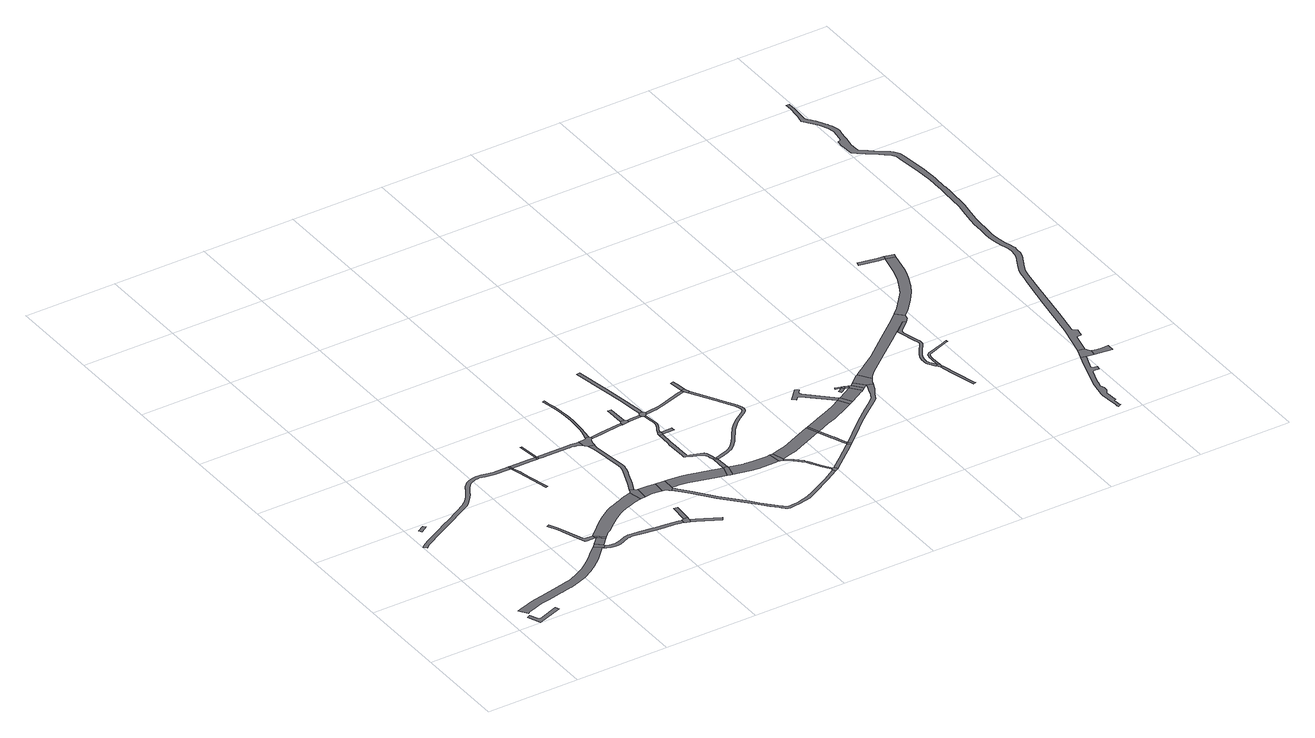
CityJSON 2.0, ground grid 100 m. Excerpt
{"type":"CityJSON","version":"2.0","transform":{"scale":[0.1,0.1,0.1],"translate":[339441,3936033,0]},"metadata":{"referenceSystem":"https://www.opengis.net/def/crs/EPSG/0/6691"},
"CityObjects":{
"road1":{"type":"Road","attributes":{"RoadStructureAttribute.sectionType":"1"},"geometry":[{"type":"MultiSurface","lod":"1","boundaries":[[[0,1,2,3,4,5,6]]]}]},
"road2":{"type":"Road","geometry":[{"type":"MultiSurface","lod":"1","boundaries":[[[7,8,9,10]]]}]},
"road3":{"type":"Road","attributes":{"function":"3","RoadStructureAttribute.sectionType":"1"},"geometry":[{"type":"MultiSurface","lod":"1","boundaries":[[[11,12,13,14,15,16,17,18,19,20,21,22,23,24,25,26,27,28,29,30,31,32,33,34,35,36,37,38,39,40,41,42,43,44,45,46,47,48,49,50]]]}]},
"road4":{"type":"Road","attributes":{"RoadStructureAttribute.sectionType":"1"},"geometry":[{"type":"MultiSurface","lod":"1","boundaries":[[[51,52,53,54,55,56,57,58,59,60,61,62,63,64,65,66,67,68,69,70,71,72,73,74,75,76,77,78,79,80,81,82,83,84,85,86,87,88,89,90,91,92,93,94,95,96,97]]]}]},
"road5":{"type":"Road","geometry":[{"type":"MultiSurface","lod":"1","boundaries":[[[98,99,100,101,102,32,31,103]]]}]},
"road6":{"type":"Road","attributes":{"RoadStructureAttribute.sectionType":"1"},"geometry":[{"type":"MultiSurface","lod":"1","boundaries":[[[104,105,106,107,108,109,110,111,112,113,114,115,116,117,118]]]}]},
"road7":{"type":"Road","attributes":{"function":"3","RoadStructureAttribute.sectionType":"7"},"geometry":[{"type":"MultiSurface","lod":"1","boundaries":[[[119,101,100,120]]]}]},
"road8":{"type":"Road","geometry":[{"type":"MultiSurface","lod":"1","boundaries":[[[121,118,117,119,120]]]}]},
"road9":{"type":"Road","attributes":{"RoadStructureAttribute.sectionType":"1"},"geometry":[{"type":"MultiSurface","lod":"1","boundaries":[[[122,123,124,125,126,127,128,129,130,131,132,133,134,135,136,137,138,139,140,141,142,143,144,145,146,147,148,149,150,151,152,153,154,155,156,157,98,103]]]}]},
"road10":{"type":"Road","attributes":{"RoadStructureAttribute.sectionType":"1"},"geometry":[{"type":"MultiSurface","lod":"1","boundaries":[[[158,159,160,161,162,163,164,165]]]}]},
"road11":{"type":"Road","geometry":[{"type":"MultiSurface","lod":"1","boundaries":[[[166,51,97,158,165,167]]]}]},
"road12":{"type":"Road","attributes":{"RoadStructureAttribute.sectionType":"1"},"geometry":[{"type":"MultiSurface","lod":"1","boundaries":[[[121,168,169,170,171,172,173,174,175,176,177,178,179,180,181,182,183,184,185,186,187,188,189,190,191,118]]]}]},
"road13":{"type":"Road","attributes":{"RoadStructureAttribute.sectionType":"1"},"geometry":[{"type":"MultiSurface","lod":"1","boundaries":[[[192,193,167,165,194,195]]]}]},
"road14":{"type":"Road","geometry":[{"type":"MultiSurface","lod":"1","boundaries":[[[196,197,192,195]]]}]},
"road15":{"type":"Road","attributes":{"RoadStructureAttribute.sectionType":"1"},"geometry":[{"type":"MultiSurface","lod":"1","boundaries":[[[198,199,192,197]]]}]},
"road16":{"type":"Road","geometry":[{"type":"MultiSurface","lod":"1","boundaries":[[[200,201,202,203,204,140,139,205,206]]]}]},
"road17":{"type":"Road","geometry":[{"type":"MultiSurface","lod":"1","boundaries":[[[207,208,209,210,211,212,213,214,180,179]]]}]},
"road18":{"type":"Road","attributes":{"RoadStructureAttribute.sectionType":"1"},"geometry":[{"type":"MultiSurface","lod":"1","boundaries":[[[202,215,216,203]]]}]},
"road19":{"type":"Road","attributes":{"RoadStructureAttribute.sectionType":"1"},"geometry":[{"type":"MultiSurface","lod":"1","boundaries":[[[217,218,219,220,221,222,223,197,196,224,225,226,227,228,229,230,231,232]]]}]},
"road20":{"type":"Road","attributes":{"RoadStructureAttribute.sectionType":"1"},"geometry":[{"type":"MultiSurface","lod":"1","boundaries":[[[233,234,235,236,237,238,239,240,241,242,200,206]]]}]},
"road21":{"type":"Road","attributes":{"function":"3","RoadStructureAttribute.sectionType":"1"},"geometry":[{"type":"MultiSurface","lod":"1","boundaries":[[[243,244,245,208,207,246,247,248]]]}]},
"road22":{"type":"Road","attributes":{"RoadStructureAttribute.sectionType":"1"},"geometry":[{"type":"MultiSurface","lod":"1","boundaries":[[[249,250,251,252,253,254,255,256,257,258,212,211,259,260,261,262,263,264,265,266,267,268,269,270,271]]]}]},
"road23":{"type":"Road","geometry":[{"type":"MultiSurface","lod":"1","boundaries":[[[272,273,274,275,276,277,278,279,280,243,248]]]}]},
"road24":{"type":"Road","geometry":[{"type":"MultiSurface","lod":"1","boundaries":[[[281,271,270,282,283,284,285,286,287,288,289,290,291,292,293,294,295,296,217,232]]]}]},
"road25":{"type":"Road","attributes":{"RoadStructureAttribute.sectionType":"1"},"geometry":[{"type":"MultiSurface","lod":"1","boundaries":[[[291,297,298,299,300,301,302,303,304,305,306,307,308,309,310,311,292]]]}]},
"road26":{"type":"Road","attributes":{"function":"3","RoadStructureAttribute.sectionType":"1"},"geometry":[{"type":"MultiSurface","lod":"1","boundaries":[[[279,312,313,314,315,316,317,318,319,320,321,322,323,324,325,326,327,280]]]}]},
"road27":{"type":"Road","attributes":{"RoadStructureAttribute.sectionType":"1"},"geometry":[{"type":"MultiSurface","lod":"1","boundaries":[[[328,329,330,290,289,331,332,333]]]}]},
"road28":{"type":"Road","geometry":[{"type":"MultiSurface","lod":"1","boundaries":[[[318,334,335,336,337,338,319]]]}]},
"road29":{"type":"Road","attributes":{"RoadStructureAttribute.sectionType":"1"},"geometry":[{"type":"MultiSurface","lod":"1","boundaries":[[[339,340,341,342,343,344,345,346,347,348,349,350,351,352,353,354,355,356,357,358,359,360,361,362,363,364,365,366,367,368,369,370,371,372,373,374,375,376,377,378,379,276,275]]]}]},
"road30":{"type":"Road","geometry":[{"type":"MultiSurface","lod":"1","boundaries":[[[380,381,382,383,384,328,333]]]}]},
"road31":{"type":"Road","attributes":{"RoadStructureAttribute.sectionType":"1"},"geometry":[{"type":"MultiSurface","lod":"1","boundaries":[[[385,386,383,382]]]}]},
"road32":{"type":"Road","attributes":{"RoadStructureAttribute.sectionType":"1"},"geometry":[{"type":"MultiSurface","lod":"1","boundaries":[[[338,387,388,389,319]]]}]},
"road33":{"type":"Road","attributes":{"RoadStructureAttribute.sectionType":"1"},"geometry":[{"type":"MultiSurface","lod":"1","boundaries":[[[390,391,392,393,394,395,396,397,398,399,400,401,402,403,404,405,406,407,408,409,410,411,412,413,414,415,416]]]}]},
"road34":{"type":"Road","geometry":[{"type":"MultiSurface","lod":"1","boundaries":[[[400,417,418,419,420,421,422,423,424,401]]]}]},
"road35":{"type":"Road","geometry":[{"type":"MultiSurface","lod":"1","boundaries":[[[415,389,388,425,416]]]}]},
"road36":{"type":"Road","attributes":{"RoadStructureAttribute.sectionType":"1"},"geometry":[{"type":"MultiSurface","lod":"1","boundaries":[[[426,427,428,429,381,380]]]}]},
"road37":{"type":"Road","geometry":[{"type":"MultiSurface","lod":"1","boundaries":[[[417,430,431,432,418]]]}]},
"road38":{"type":"Road","attributes":{"RoadStructureAttribute.sectionType":"1"},"geometry":[{"type":"MultiSurface","lod":"1","boundaries":[[[419,433,434,435,436,437,438,439,440,441,442,443,444,445,446,447,448,449,450,420]]]}]},
"road39":{"type":"Road","geometry":[{"type":"MultiSurface","lod":"1","boundaries":[[[451,428,427,443,442,452,453,454]]]}]},
"road40":{"type":"Road","attributes":{"function":"3","RoadStructureAttribute.sectionType":"1"},"geometry":[{"type":"MultiSurface","lod":"1","boundaries":[[[455,456,457,458,459,460,336,335,461,462,463,464,465,466]]]}]},
"road41":{"type":"Road","attributes":{"RoadStructureAttribute.sectionType":"1"},"geometry":[{"type":"MultiSurface","lod":"1","boundaries":[[[467,468,469,470,471,472,473,474,475,476,451,454]]]}]},
"road42":{"type":"Road","geometry":[{"type":"MultiSurface","lod":"1","boundaries":[[[477,478,455,466,479,480,481]]]}]},
"road43":{"type":"Road","attributes":{"RoadStructureAttribute.sectionType":"1"},"geometry":[{"type":"MultiSurface","lod":"1","boundaries":[[[482,483,484,485,486,487,488,489,490,491,492,493,494,495,496,497,453,452]]]}]},
"road44":{"type":"Road","attributes":{"RoadStructureAttribute.sectionType":"1"},"geometry":[{"type":"MultiSurface","lod":"1","boundaries":[[[498,499,500,501,502,503,504,505,506,507,508,509,510,511,512,513,514,515,516,517,518,519,520,521,425,388,522,523,524,525,526,527,528,529,530,531,532,533,534,535,536,537,538,539,540,541,542,543,544]]]}]},
"road45":{"type":"Road","attributes":{"RoadStructureAttribute.sectionType":"1"},"geometry":[{"type":"MultiSurface","lod":"1","boundaries":[[[545,546,547,548,549,550,551,552,553,554,555,556,557,558,559,560,561,562,477,481]]]}]},
"road46":{"type":"Road","geometry":[{"type":"MultiSurface","lod":"1","boundaries":[[[563,554,553,359,358,564]]]}]},
"road47":{"type":"Road","attributes":{"function":"3","RoadStructureAttribute.sectionType":"1"},"geometry":[{"type":"MultiSurface","lod":"1","boundaries":[[[565,566,567,568,569,570,571,478,477,572,573,574,575,576,577,578,579,580]]]}]},
"road48":{"type":"Road","geometry":[{"type":"MultiSurface","lod":"1","boundaries":[[[581,582,490,489,498,544]]]}]},
"road49":{"type":"Road","attributes":{"RoadStructureAttribute.sectionType":"1"},"geometry":[{"type":"MultiSurface","lod":"1","boundaries":[[[581,583,584,585,586,582]]]}]},
"road50":{"type":"Road","attributes":{"RoadStructureAttribute.sectionType":"1"},"geometry":[{"type":"MultiSurface","lod":"1","boundaries":[[[587,588,589,590,563,564,591,592,593,594]]]}]},
"road51":{"type":"Road","geometry":[{"type":"MultiSurface","lod":"1","boundaries":[[[565,580,595,596]]]}]},
"road52":{"type":"Road","attributes":{"RoadStructureAttribute.sectionType":"1"},"geometry":[{"type":"MultiSurface","lod":"1","boundaries":[[[597,598,599,600,601,602,603,604,595,580]]]}]},
"road53":{"type":"Road","geometry":[{"type":"MultiSurface","lod":"1","boundaries":[[[605,601,600,587,594]]]}]},
"road54":{"type":"Road","attributes":{"function":"3","RoadStructureAttribute.sectionType":"1"},"geometry":[{"type":"MultiSurface","lod":"1","boundaries":[[[606,607,608,609,596,595,610,611,612,613,614,615]]]}]},
"road55":{"type":"Road","attributes":{"RoadStructureAttribute.sectionType":"1"},"geometry":[{"type":"MultiSurface","lod":"1","boundaries":[[[616,617,618,619,620,621,622,623,615,624]]]}]},
"road56":{"type":"Road","attributes":{"RoadStructureAttribute.sectionType":"1"},"geometry":[{"type":"MultiSurface","lod":"1","boundaries":[[[625,626,627,628,629,630,631,632,633,634,601,605,635,636,637,638,639,640,641,642,643,644,645,646,647,648]]]}]},
"road57":{"type":"Road","geometry":[{"type":"MultiSurface","lod":"1","boundaries":[[[615,614,649,650,651,652,624]]]}]},
"road58":{"type":"Road","geometry":[{"type":"MultiSurface","lod":"1","boundaries":[[[653,654,655,656]]]}]},
"road59":{"type":"Road","attributes":{"function":"3","RoadStructureAttribute.sectionType":"1"},"geometry":[{"type":"MultiSurface","lod":"1","boundaries":[[[651,657,658,659,660,652]]]}]},
"road60":{"type":"Road","geometry":[{"type":"MultiSurface","lod":"1","boundaries":[[[661,662,663,656]]]}]},
"road61":{"type":"Road","geometry":[{"type":"MultiSurface","lod":"1","boundaries":[[[664,665,661,656,655,666]]]}]},
"road62":{"type":"Road","geometry":[{"type":"MultiSurface","lod":"1","boundaries":[[[667,668,669,664,666]]]}]},
"road63":{"type":"Road","geometry":[{"type":"MultiSurface","lod":"1","boundaries":[[[667,660,659,670,671,668]]]}]},
"road64":{"type":"Road","attributes":{"RoadStructureAttribute.sectionType":"1"},"geometry":[{"type":"MultiSurface","lod":"1","boundaries":[[[672,673,671,670,648]]]}]},
"road65":{"type":"Road","geometry":[{"type":"MultiSurface","lod":"1","boundaries":[[[647,674,675,676,677,678,679,680,672,648]]]}]},
"road66":{"type":"Road","attributes":{"function":"3","RoadStructureAttribute.sectionType":"1"},"geometry":[{"type":"MultiSurface","lod":"1","boundaries":[[[681,682,683,684,685,686,687,688,676,675,689,690,691,692,693,694,695,696,697,698,699,700,701]]]}]},
"road67":{"type":"Road","attributes":{"RoadStructureAttribute.sectionType":"1"},"geometry":[{"type":"MultiSurface","lod":"1","boundaries":[[[702,703,704,705,706,707,708]]]}]},
"road68":{"type":"Road","geometry":[{"type":"MultiSurface","lod":"1","boundaries":[[[709,708,707,710,711,712]]]}]},
"road69":{"type":"Road","geometry":[{"type":"MultiSurface","lod":"1","boundaries":[[[697,713,714,715,716,717,718,719,720,721,722,723,724,725,726,727,728,729,730,731,732,733,709,712,734,735,736,737,738,739,740,741,742,743,744,745,746,747,748,749,750,751,752,753,754,755,756,757,698]]]}]},
"road70":{"type":"Road","attributes":{"RoadStructureAttribute.sectionType":"1"},"geometry":[{"type":"MultiSurface","lod":"1","boundaries":[[[711,758,759,760,761,762,763,764,765,766,767,768,769,770,771,772,773,774,775,776,777,778,779,780,781,782,712]]]}]},
"road71":{"type":"Road","attributes":{"function":"3","RoadStructureAttribute.sectionType":"1"},"geometry":[{"type":"MultiSurface","lod":"1","boundaries":[[[783,784,785,786,787,788,789,701,700,790,791,792,793,794,795,796,797,798,799,800]]]}]},
"road72":{"type":"Road","geometry":[{"type":"MultiSurface","lod":"1","boundaries":[[[801,802,803,804,805,806,807,808,809,810,811,812,813,814,815,816,817,818,819,820,821,822,823,824,825,826,827,828,829,830,831,832,833]]]}]},
"road73":{"type":"Road","attributes":{"RoadStructureAttribute.sectionType":"1"},"geometry":[{"type":"MultiSurface","lod":"1","boundaries":[[[834,835,836,837,838,839,840,800]]]}]},
"road74":{"type":"Road","geometry":[{"type":"MultiSurface","lod":"1","boundaries":[[[841,833,832,842,843,844]]]}]},
"road75":{"type":"Road","geometry":[{"type":"MultiSurface","lod":"1","boundaries":[[[799,845,834,800]]]}]},
"road76":{"type":"Road","attributes":{"RoadStructureAttribute.sectionType":"1"},"geometry":[{"type":"MultiSurface","lod":"1","boundaries":[[[846,847,848,849,850,843,842]]]}]},
"road77":{"type":"Road","attributes":{"RoadStructureAttribute.sectionType":"1"},"geometry":[{"type":"MultiSurface","lod":"1","boundaries":[[[851,852,853,854,855,856,857,858,859,860,861,862,863,864,865,866,867,868,869,870,871,872,873,874,875,876,877,878,879,880,881,882,883,884,885,886,887,888,889,890,891,892,893,894,895,896,897,898,899,900,901,902,903,904,905,906,907,908,909,910,911,912,913,914,915,916,917,918,919,920,921,922,923,924,925,926,927,928,929,930,931,932,933,934,935,936,937,938,939,940,941,942,943,944,945,946,947,948,949,950,951,952,953,954,955,956,957,958,959,960,961,962,963,964,965,966,967,968,969,970,971,972,973,974,975,841,844]]]}]}
},
"vertices":[
[181,138,0],[239,3,0],[511,99,0],[495,141,0],[279,61,0],[258,71,0],[217,161,0],
[215,1947,0],[197,1975,0],[120,1928,0],[139,1898,0],
[249,206,0],[312,227,0],[374,250,0],[435,269,0],[512,284,0],[616,307,0],[659,315,0],[671,317,0],[688,321,0],[718,326,0],[800,343,0],[802,344,0],[841,353,0],[868,362,0],[919,378,0],[1008,418,0],[1108,474,0],[1183,526,0],[1274,600,0],[1327,657,0],[1415,750,0],[1355,808,0],[1257,717,0],[1208,671,0],[1125,603,0],[1057,555,0],[965,504,0],[884,468,0],[839,453,0],[815,445,0],[781,436,0],[699,419,0],[597,400,0],[492,377,0],[411,361,0],[343,340,0],[281,317,0],[203,296,0],[167,283,0],[229,196,0],
[1417,2378,0],[1249,2377,0],[1156,2395,0],[1129,2403,0],[1101,2408,0],[1075,2406,0],[1030,2399,0],[977,2381,0],[941,2363,0],[895,2313,0],[853,2243,0],[819,2189,0],[803,2168,0],[757,2114,0],[737,2096,0],[700,2066,0],[611,2017,0],[425,1917,0],[410,1909,0],[246,1818,0],[98,1740,0],[24,1690,0],[2,1670,0],[33,1640,0],[51,1659,0],[83,1684,0],[267,1780,0],[431,1871,0],[439,1875,0],[632,1979,0],[725,2031,0],[762,2061,0],[785,2086,0],[833,2143,0],[852,2166,0],[887,2223,0],[926,2289,0],[965,2331,0],[992,2345,0],[1039,2361,0],[1079,2367,0],[1099,2369,0],[1120,2365,0],[1147,2357,0],[1245,2338,0],[1408,2339,0],[1418,2339,0],
[1453,766,0],[1453,769,0],[1454,783,0],[1390,844,0],[1363,817,0],[1425,740,0],
[1363,968,0],[1352,975,0],[1335,1017,0],[1258,1235,0],[1249,1261,0],[1206,1348,0],[1179,1334,0],[1233,1227,0],[1310,1008,0],[1310,1007,0],[1334,934,0],[1342,927,0],[1359,924,0],[1451,923,0],[1452,967,0],
[1465,923,0],[1529,862,0],
[1545,879,0],
[1436,728,0],[1451,721,0],[1490,707,0],[1531,701,0],[1564,702,0],[1601,707,0],[1649,727,0],[1699,747,0],[1721,754,0],[1734,754,0],[1753,754,0],[1790,750,0],[1856,743,0],[1996,725,0],[2089,715,0],[2207,701,0],[2258,693,0],[2292,685,0],[2296,727,0],[2266,735,0],[2212,742,0],[2094,756,0],[2025,764,0],[2001,767,0],[1861,785,0],[1794,792,0],[1755,796,0],[1734,796,0],[1715,795,0],[1686,787,0],[1633,766,0],[1590,748,0],[1560,744,0],[1534,743,0],[1500,748,0],[1467,760,0],
[1420,2333,0],[1448,2248,0],[1473,2141,0],[1530,1893,0],[1548,1897,0],[1490,2145,0],[1465,2253,0],[1437,2339,0],
[1429,2378,0],[1437,2378,0],
[1577,913,0],[1597,930,0],[1627,946,0],[1654,966,0],[1718,1027,0],[1788,1082,0],[1878,1140,0],[1921,1162,0],[1965,1183,0],[2039,1210,0],[2100,1228,0],[2172,1244,0],[2140,1385,0],[2110,1378,0],[2066,1365,0],[1960,1321,0],[1959,1321,0],[1903,1299,0],[1860,1283,0],[1811,1258,0],[1709,1194,0],[1629,1130,0],[1560,1064,0],[1558,1062,0],
[1721,2377,0],[1653,2378,0],[1653,2339,0],[1720,2338,0],
[1739,2337,0],[1740,2376,0],
[1713,2596,0],[1694,2594,0],
[2370,700,0],[2367,704,0],[2370,735,0],[2328,739,0],[2298,728,0],[2320,675,0],[2347,664,0],
[2223,1251,0],[2235,1392,0],[2221,1394,0],[2213,1402,0],[2206,1416,0],[2164,1430,0],[2163,1426,0],[2146,1387,0],
[2386,934,0],[2345,942,0],
[2207,2369,0],[2201,2368,0],[2182,2370,0],[2140,2376,0],[2122,2377,0],[2077,2373,0],[1841,2374,0],[1784,2336,0],[1841,2335,0],[2077,2334,0],[2082,2334,0],[2104,2332,0],[2139,2328,0],[2175,2321,0],[2190,2316,0],[2208,2303,0],
[2401,635,0],[2460,608,0],[2473,602,0],[2552,562,0],[2624,522,0],[2645,559,0],[2571,599,0],[2492,640,0],[2467,651,0],[2419,673,0],
[2423,1384,0],[2351,1389,0],[2249,1391,0],[2299,1258,0],[2373,1255,0],[2415,1249,0],
[2247,2235,0],[2256,2195,0],[2268,2106,0],[2289,1933,0],[2302,1829,0],[2303,1795,0],[2297,1767,0],[2282,1721,0],[2281,1718,0],[2206,1524,0],[2245,1508,0],[2297,1642,0],[2321,1704,0],[2331,1736,0],[2337,1756,0],[2345,1791,0],[2344,1832,0],[2330,1938,0],[2309,2111,0],[2299,2201,0],[2301,2230,0],[2304,2249,0],[2238,2259,0],
[2436,1244,0],[2460,1234,0],[2473,1221,0],[2492,1203,0],[2519,1232,0],[2518,1235,0],[2515,1243,0],[2519,1248,0],[2527,1379,0],
[2220,2286,0],[2308,2276,0],[2316,2314,0],[2317,2317,0],[2323,2336,0],[2329,2341,0],[2337,2344,0],[2345,2347,0],[2347,2347,0],[2343,2376,0],[2330,2387,0],[2296,2396,0],[2290,2375,0],[2280,2374,0],[2277,2374,0],[2224,2369,0],
[2349,2543,0],[2360,2703,0],[2360,2804,0],[2351,2896,0],[2339,2991,0],[2325,3055,0],[2311,3131,0],[2290,3127,0],[2304,3051,0],[2318,2988,0],[2330,2894,0],[2339,2803,0],[2338,2705,0],[2328,2545,0],[2321,2494,0],
[2558,1245,0],[2602,1242,0],[2684,1229,0],[2740,1219,0],[2843,1191,0],[2974,1157,0],[3072,1132,0],[3105,1259,0],[3007,1284,0],[2999,1286,0],[2876,1318,0],[2772,1346,0],[2769,1347,0],[2706,1358,0],[2616,1372,0],[2578,1375,0],
[2708,2419,0],[2668,2416,0],[2465,2391,0],[2469,2362,0],[2672,2387,0],[2711,2391,0],
[3102,1124,0],[3123,1118,0],[3154,1246,0],[3150,1247,0],[3150,1259,0],
[2540,1159,0],[2544,1154,0],[2619,1062,0],[2775,860,0],[2981,634,0],[3050,558,0],[3124,476,0],[3189,406,0],[3201,394,0],[3230,363,0],[3250,354,0],[3274,349,0],[3306,349,0],[3387,357,0],[3460,376,0],[3519,392,0],[3603,432,0],[3822,551,0],[3896,594,0],[3972,640,0],[3956,668,0],[3806,579,0],[3588,460,0],[3508,423,0],[3452,407,0],[3382,389,0],[3305,381,0],[3278,381,0],[3260,385,0],[3249,390,0],[3228,413,0],[3216,425,0],[3147,498,0],[3072,581,0],[3005,656,0],[2800,881,0],[2644,1082,0],[2627,1104,0],[2551,1197,0],[2538,1213,0],[2533,1218,0],
[2788,2398,0],[2785,2427,0],[2765,2446,0],[2723,2445,0],[2723,2441,0],
[2761,2662,0],[2719,2661,0],
[3150,1407,0],[3150,1411,0],[3111,1416,0],
[3123,1501,0],[3111,1546,0],[3107,1557,0],[3102,1561,0],[3096,1567,0],[2938,1628,0],[2937,1640,0],[2936,1652,0],[2935,1866,0],[2936,1909,0],[2940,2050,0],[2902,2051,0],[2898,1899,0],[2897,1866,0],[2899,1651,0],[2899,1648,0],[2900,1620,0],[2903,1613,0],[2911,1608,0],[2976,1580,0],[3038,1557,0],[3069,1538,0],[3086,1519,0],[3096,1498,0],[3101,1471,0],[3107,1439,0],[3139,1445,0],
[2945,2050,0],[2945,2089,0],[2943,2090,0],[2917,2102,0],[2917,2101,0],[2908,2081,0],[2904,2069,0],[2903,2058,0],
[3141,1441,0],
[2841,2403,0],[2943,2412,0],[2930,2440,0],[2838,2432,0],
[3072,2052,0],[3071,2091,0],[2954,2089,0],
[2943,2095,0],[2947,2117,0],[2947,2122,0],[2952,2133,0],[2968,2162,0],[2986,2198,0],[2995,2229,0],[2995,2255,0],[2990,2295,0],[2976,2400,0],[2958,2398,0],[2972,2293,0],[2977,2254,0],[2977,2232,0],[2969,2205,0],[2951,2171,0],[2936,2141,0],[2921,2110,0],
[2947,2466,0],[2989,2416,0],[3008,2447,0],[2983,2469,0],
[3594,1203,0],[3563,1199,0],[3494,1197,0],[3397,1199,0],[3319,1210,0],[3310,1211,0],[3287,1082,0],[3311,1078,0],[3387,1068,0],[3494,1066,0],[3572,1068,0],[3610,1073,0],
[2982,2483,0],[2980,2510,0],[2948,2756,0],[2916,2985,0],[2852,3344,0],[2813,3337,0],[2877,2978,0],[2913,2752,0],[2941,2533,0],[2944,2507,0],
[3664,1080,0],[3632,1207,0],[3625,1070,0],[3641,1069,0],[3651,1062,0],
[3034,2420,0],[3086,2425,0],[3126,2430,0],[3156,2437,0],[3201,2448,0],[3327,2489,0],[3445,2529,0],[3496,2540,0],[3490,2569,0],[3437,2557,0],[3317,2516,0],[3193,2475,0],[3150,2465,0],[3121,2459,0],[3083,2454,0],[3011,2447,0],
[3525,2508,0],[3667,2256,0],[3685,2225,0],[3772,2069,0],[3793,2019,0],[3794,1997,0],[3792,1989,0],[3782,1971,0],[3749,1943,0],[3682,1900,0],[3634,1863,0],[3622,1853,0],[3582,1813,0],[3545,1774,0],[3534,1760,0],[3495,1708,0],[3455,1649,0],[3419,1596,0],[3363,1534,0],[3336,1514,0],[3321,1502,0],[3282,1484,0],[3275,1481,0],[3203,1457,0],[3212,1427,0],[3293,1454,0],[3334,1474,0],[3338,1475,0],[3384,1511,0],[3444,1577,0],[3481,1632,0],[3520,1690,0],[3552,1732,0],[3569,1754,0],[3605,1792,0],[3642,1829,0],[3664,1846,0],[3700,1875,0],[3767,1918,0],[3806,1951,0],[3819,1974,0],[3822,1998,0],[3820,2025,0],[3797,2081,0],[3704,2247,0],[3689,2273,0],[3549,2521,0],
[3730,1000,0],[3788,942,0],[3802,928,0],[3819,908,0],[3841,869,0],[3845,863,0],[3856,844,0],[3892,778,0],[3954,688,0],[3972,701,0],[3912,790,0],[3874,857,0],[3865,874,0],[3860,883,0],[3838,921,0],[3819,943,0],[3814,949,0],[3745,1017,0],
[3990,701,0],[4013,666,0],
[4130,1399,0],[4079,1377,0],[3905,1299,0],[3851,1275,0],[3795,1252,0],[3725,1230,0],[3669,1214,0],[3667,1080,0],[3698,1086,0],[3763,1105,0],[3841,1128,0],[3917,1161,0],[3924,1164,0],[3958,1179,0],[4132,1257,0],[4182,1278,0],
[3528,2582,0],[3493,2578,0],
[3520,2656,0],[3507,2738,0],[3473,2733,0],[3485,2652,0],
[4308,966,0],[4286,946,0],[4113,800,0],[3996,705,0],[4016,669,0],[4139,769,0],[4313,915,0],[4335,935,0],
[4203,1288,0],[4152,1408,0],
[4241,1133,0],[4248,1114,0],[4285,1024,0],[4305,973,0],[4327,982,0],[4302,1043,0],[4268,1128,0],[4261,1145,0],
[4354,952,0],
[4540,1576,0],[4423,1523,0],[4307,1475,0],[4298,1471,0],[4349,1350,0],[4451,1392,0],[4476,1403,0],[4599,1459,0],[4701,1516,0],[4636,1630,0],
[4404,1908,0],[4394,1937,0],[4428,1973,0],[4395,2003,0],[4283,1879,0],[4316,1850,0],[4343,1879,0],[4372,1874,0],[4668,1665,0],
[5004,1687,0],[4964,1578,0],[4958,1562,0],[4952,1550,0],[4921,1490,0],[4898,1468,0],[4877,1451,0],[4764,1364,0],[4609,1236,0],[4443,1086,0],[4470,1055,0],[4636,1205,0],[4790,1332,0],[4925,1436,0],[4955,1465,0],[4965,1485,0],[4971,1498,0],[4995,1543,0],[5028,1593,0],[5032,1599,0],[5038,1613,0],[5044,1627,0],[5067,1680,0],[5005,1707,0],
[4706,1519,0],[4729,1532,0],[4745,1541,0],[4679,1655,0],
[4726,1750,0],[4742,1726,0],[4796,1760,0],[4782,1783,0],
[4911,1637,0],[4913,1637,0],[4925,1646,0],[4846,1751,0],
[4790,1806,0],[4728,1827,0],[4720,1803,0],
[4816,1797,0],[4811,1799,0],[4806,1766,0],
[4844,1754,0],[4854,1785,0],[4853,1785,0],
[4960,1673,0],[4883,1776,0],
[4916,1805,0],[4908,1798,0],
[5083,1719,0],[5109,1766,0],[5025,1894,0],[5003,1880,0],[4975,1858,0],[4946,1832,0],[4944,1831,0],
[5800,2497,0],[5796,2494,0],[5555,2291,0],[5311,2094,0],[5158,1983,0],[5146,1974,0],[5110,1950,0],[5040,1904,0],[5129,1792,0],[5180,1849,0],[5183,1853,0],[5378,2009,0],[5378,2010,0],[5624,2208,0],[5867,2412,0],[5873,2417,0],[5875,2411,0],[5901,2392,0],[5939,2435,0],[5953,2490,0],[5880,2570,0],
[5789,1450,0],[5853,1203,0],[5864,1167,0],[5891,1175,0],[5883,1198,0],[5783,1584,0],[5756,1577,0],
[5734,1611,0],[5779,1599,0],[5778,1627,0],[5758,1626,0],
[5869,2404,0],[5741,2291,0],[5754,2242,0],[5796,2091,0],[5811,2039,0],[5811,2035,0],[5811,2032,0],[5806,2014,0],[5803,2005,0],[5789,1987,0],[5752,1936,0],[5710,1878,0],[5702,1863,0],[5688,1833,0],[5680,1809,0],[5674,1767,0],[5674,1759,0],[5674,1726,0],[5678,1701,0],[5684,1688,0],[5728,1621,0],[5748,1642,0],[5709,1702,0],[5705,1709,0],[5702,1728,0],[5702,1765,0],[5703,1770,0],[5707,1802,0],[5714,1823,0],[5726,1850,0],[5734,1863,0],[5775,1919,0],[5812,1970,0],[5827,1992,0],[5833,2005,0],[5838,2025,0],[5836,2044,0],[5834,2049,0],[5819,2105,0],[5779,2246,0],[5778,2259,0],[5782,2277,0],[5787,2287,0],[5809,2308,0],[5846,2341,0],
[5777,1660,0],[5775,1701,0],[5775,1730,0],[5779,1770,0],[5781,1787,0],[5784,1799,0],[5786,1802,0],[5786,1804,0],[5790,1808,0],[5802,1816,0],[5987,1882,0],[6046,1903,0],[6053,1906,0],[6046,1924,0],[5980,1901,0],[5793,1834,0],[5777,1824,0],[5770,1815,0],[5765,1806,0],[5762,1793,0],[5761,1790,0],[5759,1772,0],[5755,1731,0],[5755,1701,0],[5757,1660,0],
[6269,3183,0],[6249,3110,0],[6220,3033,0],[6171,2929,0],[6125,2845,0],[6049,2749,0],[5949,2633,0],[6026,2558,0],[6132,2681,0],[6214,2785,0],[6267,2879,0],[6291,2929,0],[6310,2970,0],[6320,2992,0],[6352,3077,0],[6374,3157,0],[6421,3371,0],[6316,3394,0],
[6934,935,0],[6864,729,0],[6821,594,0],[6805,530,0],[6780,372,0],[6779,369,0],[6775,343,0],[6787,210,0],[6793,145,0],[6797,118,0],[6801,104,0],[6802,104,0],[6833,119,0],[6832,125,0],[6828,149,0],[6827,166,0],[6822,213,0],[6842,215,0],[6830,352,0],[6859,399,0],[6862,446,0],[6846,490,0],[6851,519,0],[6867,581,0],[6910,715,0],[6912,723,0],[6937,737,0],[6993,731,0],[7001,779,0],[6957,786,0],[6940,802,0],[7003,979,0],[6955,995,0],
[6325,3437,0],[6257,3446,0],[6189,3459,0],[6058,3485,0],[6050,3442,0],[6160,3421,0],[6250,3403,0],
[6993,1107,0],[7089,969,0],[7096,1035,0],[7061,1092,0],
[6430,3411,0],
[7280,947,0],[7281,1023,0],[7210,1013,0],[7157,1023,0],[7103,1033,0],
[7110,1307,0],[7165,1314,0],[7182,1399,0],[7137,1425,0],[7142,1445,0],[7188,1726,0],[7265,2214,0],[7292,2385,0],[7295,2400,0],[7312,2487,0],[7320,2515,0],[7342,2565,0],[7428,2734,0],[7440,2783,0],[7447,2858,0],[7447,2889,0],[7442,2920,0],[7434,2952,0],[7433,2953,0],[7416,3016,0],[7402,3081,0],[7397,3104,0],[7392,3166,0],[7390,3217,0],[7396,3307,0],[7399,3427,0],[7403,3496,0],[7421,3617,0],[7444,3752,0],[7455,4015,0],[7458,4105,0],[7456,4134,0],[7457,4287,0],[7450,4463,0],[7415,4760,0],[7405,4818,0],[7372,4868,0],[7346,4894,0],[7308,4923,0],[7269,4953,0],[7179,5026,0],[7108,5084,0],[7102,5193,0],[7120,5307,0],[7121,5309,0],[7125,5337,0],[7135,5404,0],[7137,5421,0],[7144,5465,0],[7135,5497,0],[7122,5556,0],[7106,5592,0],[7102,5600,0],[7091,5622,0],[7077,5651,0],[7049,5700,0],[7041,5713,0],[7039,5716,0],[7011,5753,0],[6990,5781,0],[6973,5804,0],[6975,5847,0],[6982,5921,0],[6988,6001,0],[6986,6082,0],[6949,6081,0],[6952,6002,0],[6946,5925,0],[6941,5875,0],[6935,5842,0],[6923,5783,0],[6996,5683,0],[7019,5644,0],[7029,5626,0],[7071,5538,0],[7083,5484,0],[7088,5462,0],[7067,5317,0],[7063,5313,0],[7024,5300,0],[7019,5225,0],[7019,5213,0],[7028,5078,0],[7032,5069,0],[7070,5039,0],[7071,5038,0],[7132,4989,0],[7233,4907,0],[7273,4877,0],[7307,4851,0],[7327,4831,0],[7350,4796,0],[7357,4752,0],[7392,4459,0],[7399,4286,0],[7398,4133,0],[7399,4104,0],[7396,4017,0],[7386,3758,0],[7364,3626,0],[7345,3502,0],[7341,3429,0],[7338,3309,0],[7332,3218,0],[7334,3163,0],[7340,3095,0],[7349,3049,0],[7359,3002,0],[7377,2937,0],[7381,2923,0],[7385,2907,0],[7389,2884,0],[7389,2861,0],[7382,2793,0],[7373,2754,0],[7347,2703,0],[7290,2590,0],[7265,2536,0],[7255,2501,0],[7237,2410,0],[7227,2360,0],[7202,2227,0],[7155,1950,0],[7119,1737,0],[7073,1458,0]
]}
